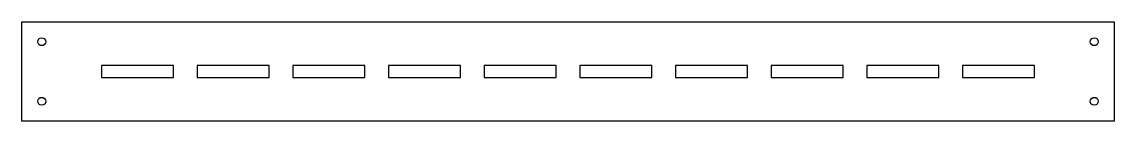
# Model space of a CAD drawing. Header units: millimetres. Extents: x 0 to 548, y 0 to 50.
import ezdxf

# ---------------------------------------------------------------- set-up
doc = ezdxf.new("R2010")
doc.units = ezdxf.units.MM
doc.layers.get('0').update_dxf_attribs({"linetype": 'CONTINUOUS'})

msp = doc.modelspace()

# ---------------------------------------------------------------- linework, layer by layer
for points in [[(548, 0), (0, 0), (0, 50), (548, 50)], [(76, 28), (40, 28), (40, 22), (76, 22)], [(88, 22), (124, 22), (124, 28), (88, 28)], [(136, 22), (172, 22), (172, 28), (136, 28)], [(184, 22), (220, 22), (220, 28), (184, 28)], [(232, 22), (268, 22), (268, 28), (232, 28)], [(280, 22), (316, 22), (316, 28), (280, 28)], [(328, 22), (364, 22), (364, 28), (328, 28)], [(376, 22), (412, 22), (412, 28), (376, 28)], [(424, 22), (460, 22), (460, 28), (424, 28)], [(472, 22), (508, 22), (508, 28), (472, 28)]]:
    msp.add_lwpolyline(points, close=True)
for centre in [(10, 40), (538, 40), (10, 10), (538, 10)]:
    msp.add_circle(centre, 2)

doc.saveas('drawing.dxf')
